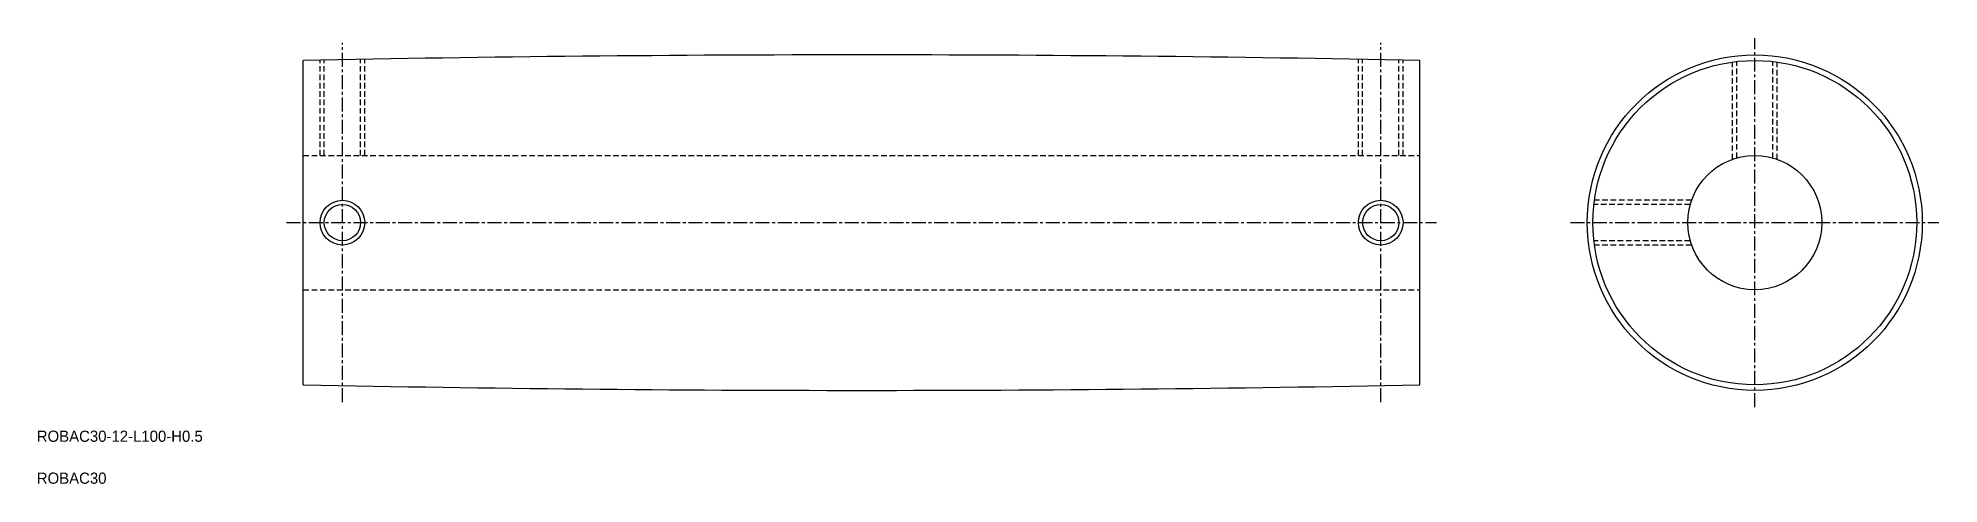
# Model space of a CAD drawing. Extents: x 3 to 173, y 2 to 42.
import ezdxf

# ---------------------------------------------------------------- set-up
doc = ezdxf.new("R2010")
doc.units = 0
doc.linetypes.add('CENTER', pattern=[2, 1.25, -0.25, 0.25, -0.25])
doc.linetypes.add('DASHED', pattern=[0.75, 0.5, -0.25])
doc.layers.get('0').update_dxf_attribs({"linetype": 'CONTINUOUS'})
doc.layers.add('CENTER', color=1, linetype='CENTER')

msp = doc.modelspace()

# ---------------------------------------------------------------- linework, layer by layer
at = {"color": 7, "linetype": 'CONTINUOUS'}
for p, q in [((26.37, 11.35), (26.37, 40.35)), ((126.37, 11.35), (126.37, 40.35))]:
    msp.add_line(p, q, dxfattribs=at)
at = {"color": 3, "linetype": 'DASHED'}
for p, q in [((27.87, 31.85), (27.87, 40.38)), ((28.25, 31.85), (28.25, 40.39)), ((31.49, 31.85), (31.49, 40.45)), ((31.87, 31.85), (31.87, 40.46)), ((120.87, 31.85), (120.87, 40.46)), ((121.25, 31.85), (121.25, 40.45)), ((124.49, 31.85), (124.49, 40.39)), ((124.87, 31.85), (124.87, 40.38)), ((154.37, 31.51), (154.37, 40.21)), ((154.75, 31.63), (154.75, 40.26)), ((157.99, 31.63), (157.99, 40.26)), ((158.37, 31.51), (158.37, 40.21)), ((26.37, 31.85), (126.37, 31.85)), ((150.59, 27.47), (141.96, 27.47)), ((150.71, 27.85), (142.01, 27.85)), ((150.59, 24.23), (141.96, 24.23)), ((150.71, 23.85), (142.01, 23.85)), ((26.37, 19.85), (126.37, 19.85))]:
    msp.add_line(p, q, dxfattribs=at)
at = {"color": 7, "linetype": 'CONTINUOUS'}
for centre, radius in [((156.37, 25.85), 15), ((156.37, 25.85), 14.5), ((156.37, 25.85), 6), ((29.87, 25.85), 1.62), ((122.87, 25.85), 1.62)]:
    msp.add_circle(centre, radius, dxfattribs=at)
at = {"color": 3, "linetype": 'CONTINUOUS'}
for centre in [(29.87, 25.85), (122.87, 25.85)]:
    msp.add_circle(centre, 2, dxfattribs=at)
at = {"color": 7, "linetype": 'CONTINUOUS'}
for centre, start, end in [((76.37, -2459.4), 88.85412, 91.14588), ((76.37, 2511.1), 268.85412, 271.14588)]:
    msp.add_arc(centre, 2500.25, start, end, dxfattribs=at)
at = {"layer": 'CENTER', "color": 1, "linetype": 'CENTER'}
for p, q in [((29.87, 9.79), (29.87, 41.92)), ((122.87, 9.79), (122.87, 41.92)), ((156.37, 9.35), (156.37, 42.35)), ((24.87, 25.85), (127.87, 25.85)), ((139.87, 25.85), (172.87, 25.85))]:
    msp.add_line(p, q, dxfattribs=at)

# ---------------------------------------------------------------- texts
at = {"color": 7, "linetype": 'CONTINUOUS'}
for s, p in [('ROBAC30-12-L100-H0.5', (2.5, 6.25)), ('ROBAC30', (2.5, 2.5))]:
    msp.add_text(s, height=1, dxfattribs=at).set_placement(p)

doc.saveas('drawing.dxf')
